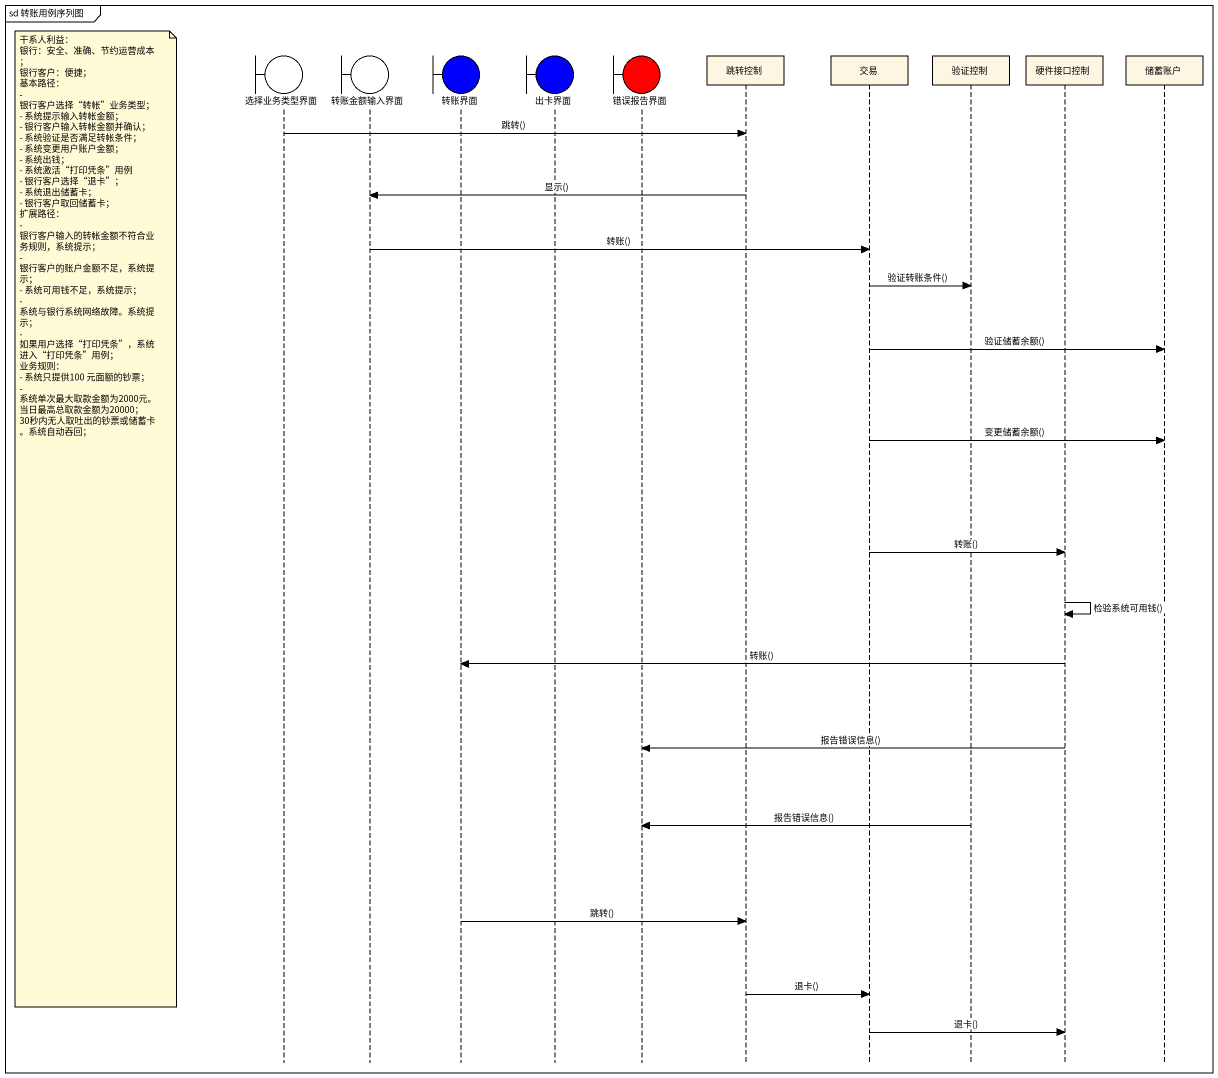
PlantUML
@startuml
mainframe sd 转账用例序列图
hide footbox
boundary 选择业务类型界面
boundary 转账金额输入界面
boundary 转账界面 #0000FF
boundary 出卡界面 #0000FF
boundary 错误报告界面 #FF0000
participant 跳转控制
participant 交易
participant 验证控制
participant 硬件接口控制
participant 储蓄账户

选择业务类型界面 -> 跳转控制 : 跳转()
跳转控制 -> 转账金额输入界面 : 显示()
转账金额输入界面 -> 交易 : 转账()
交易 -> 验证控制 : 验证转账条件()
交易 -> 储蓄账户 : 验证储蓄余额()
交易 -> 储蓄账户 : 变更储蓄余额()
note left of 选择业务类型界面
  干系人利益：
  银行：安全、准确、节约运营成本；
  银行客户：便捷；
  基本路径：
  - 银行客户选择“转帐”业务类型；
  - 系统提示输入转帐金额；
  - 银行客户输入转帐金额并确认；
  - 系统验证是否满足转帐条件；
  - 系统变更用户账户金额；
  - 系统出钱；
  - 系统激活“打印凭条”用例
  - 银行客户选择“退卡”；
  - 系统退出储蓄卡；
  - 银行客户取回储蓄卡；
  扩展路径：
  - 银行客户输入的转帐金额不符合业务规则，系统提示；
  - 银行客户的账户金额不足，系统提示；
  - 系统可用钱不足，系统提示；
  - 系统与银行系统网络故障。系统提示；
  - 如果用户选择“打印凭条”，系统进入“打印凭条”用例；
  业务规则：
  - 系统只提供100 元面额的钞票；
  - 系统单次最大取款金额为2000元。当日最高总取款金额为20000；
  30秒内无人取吐出的钞票或储蓄卡。系统自动吞回；
end note
交易 -> 硬件接口控制 : 转账()
硬件接口控制 -> 硬件接口控制 : 检验系统可用钱()
硬件接口控制 -> 转账界面 : 转账()
硬件接口控制 -> 错误报告界面 : 报告错误信息()
验证控制 -> 错误报告界面 : 报告错误信息()
转账界面 -> 跳转控制 : 跳转()
跳转控制 -> 交易 : 退卡()
交易 -> 硬件接口控制 : 退卡()
@enduml
